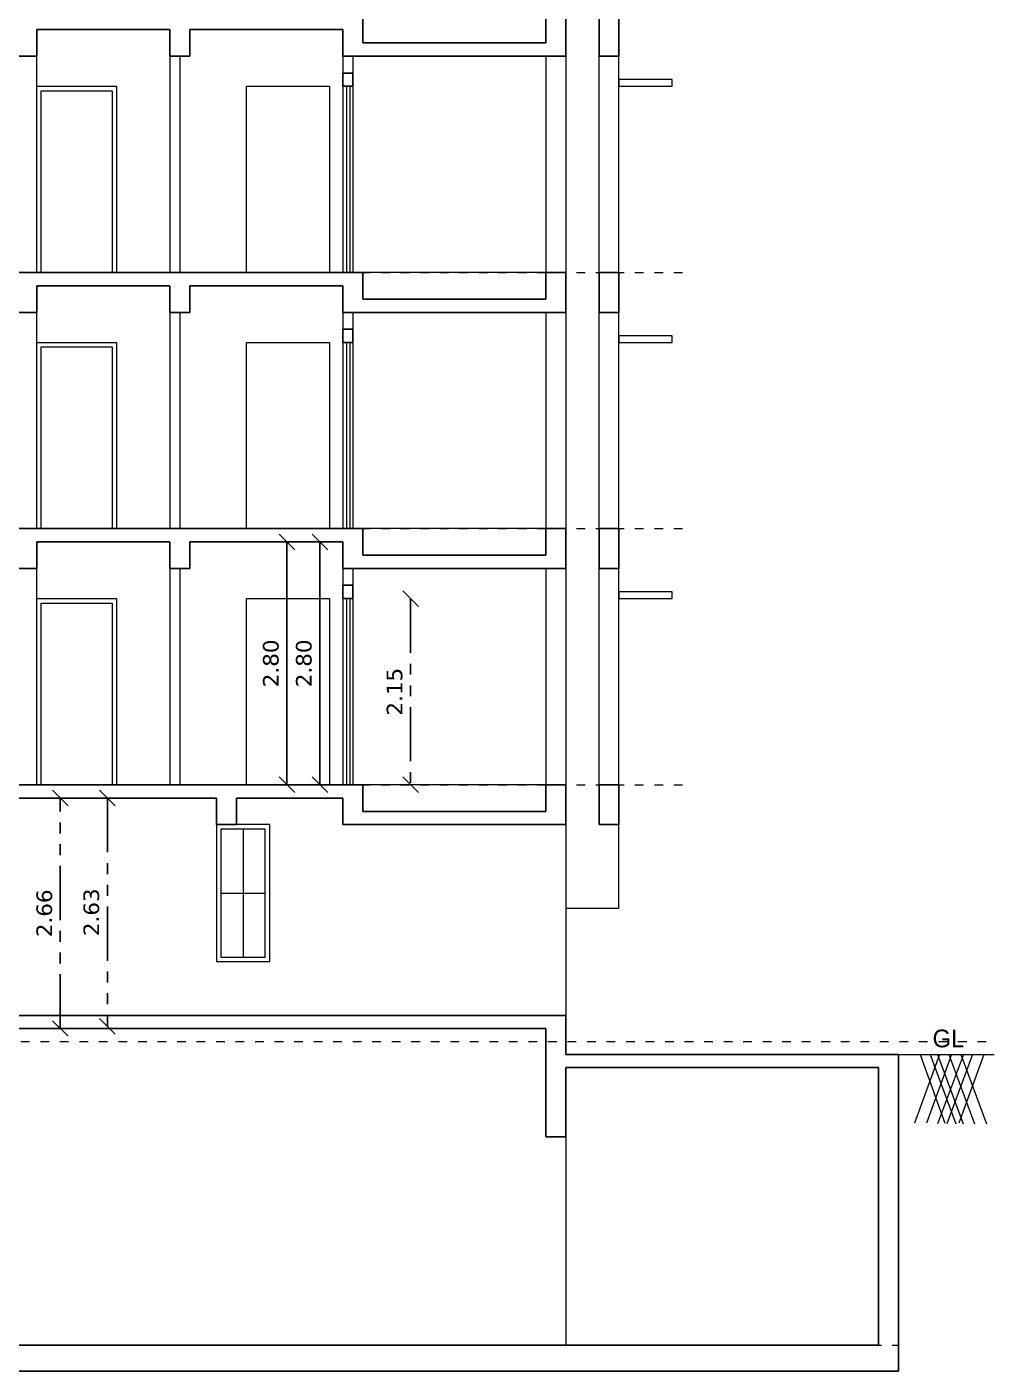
# Model space of a CAD drawing. Header units: metres. Extents: x 927 to 1109, y 805 to 891.
# Drawn here: x 1097.51 to 1108.66, y 857.73 to 873.23 of the extents above; entities that cross this region are included whole.
import ezdxf

# ---------------------------------------------------------------- set-up
doc = ezdxf.new("R2010")
doc.units = ezdxf.units.M
doc.header["$MEASUREMENT"] = 0
doc.header["$PDMODE"] = 2
doc.header["$PDSIZE"] = 50
doc.linetypes.add('DOT2', pattern=[0.125, 0, -0.125])
doc.linetypes.add('PHANTOM2', pattern=[1.25, 0.625, -0.125, 0.125, -0.125, 0.125, -0.125])
doc.layers.get('0').update_dxf_attribs({"lineweight": 0})
doc.layers.get('Defpoints').update_dxf_attribs({"lineweight": 0})
for name, color, linetype, lineweight in [('BLK_1_DRIVERS_TOILET', 165, 'Continuous', 0), ('BLK_1_FLR_1_KITCHEN', 163, 'Continuous', 0), ('BLK_i_WC_DRIVERS_TOILET_HT', 160, 'Continuous', 0), ('DIM', 3, 'Continuous', 0), ('DOOR', 8, 'Continuous', 0), ('wall', 7, 'Continuous', 0)]:
    doc.layers.add(name, color=color, linetype=linetype, lineweight=lineweight)
for name, color, linetype in [('BLK_1_FLR_1_WC_BATH_HT', 223, 'Continuous'), ('COLUMN', 2, 'Continuous'), ('ELECTRICAL_ROOM', 51, 'Continuous')]:
    doc.layers.add(name, color=color, linetype=linetype)
doc.styles.get("Standard").update_dxf_attribs({"font": 'verdana.ttf', "height": 0.18})
doc.styles.add('USA', font='GOTHIC.TTF', dxfattribs={"width": 0.8})
doc.dimstyles.get("Standard").update_dxf_attribs({"dimscale": 0, "dimtxt": 0.18, "dimasz": 0.18, "dimexe": 0.18, "dimexo": 0.0625, "dimgap": 0.09, "dimtad": 1, "dimtoh": 1, "dimzin": 0, "dimdsep": 46, "dimtxsty": 'Standard', "dimblk": 'OBLIQUE', "dimcen": 0.09, "dimse1": 1, "dimse2": 1, "dimadec": 0, "dimazin": 0, "dimtfac": 1, "dimtofl": 0, "dimtmove": 0, "dimatfit": 3, "dimldrblk": 'OBLIQUE', "dimfxl": 1, "dimtolj": 1, "dimtzin": 0, "dimarcsym": 0})

# ---------------------------------------------------------------- blocks, each defined once
blk = doc.blocks.new('_Oblique')
at = {"color": 0, "linetype": 'ByBlock', "lineweight": -2}
blk.add_line((-0.5, -0.5), (0.5, 0.5), dxfattribs=at)
blk = doc.blocks.new('*D146')
at = {"layer": 'BLK_1_FLR_1_WC_BATH_HT', "color": 0, "lineweight": -2, "transparency": 16777216}
blk.add_line((1100.512, 864.495), (1100.512, 867.295), dxfattribs=at)
at = {"layer": 'Defpoints', "color": 0, "transparency": 16777216}
for p in [(1099.267, 867.295), (1100.512, 867.295), (1099.267, 864.495)]:
    blk.add_point(p, dxfattribs=at)
at = {"layer": 'BLK_1_FLR_1_WC_BATH_HT', "color": 0, "lineweight": -2, "transparency": 16777216, "xscale": 0.18, "yscale": 0.18, "zscale": 0.18}
for p, rotation in [((1100.512, 867.295), 90), ((1100.512, 864.495), 270)]:
    blk.add_blockref('_Oblique', p, dxfattribs=dict(at, rotation=rotation))
at = {"layer": 'BLK_1_FLR_1_WC_BATH_HT', "color": 0, "transparency": 16777216, "insert": (1100.327, 865.895), "char_height": 0.18, "attachment_point": 5, "rotation": 90}
blk.add_mtext('\\A1;2.80', dxfattribs=at)
blk = doc.blocks.new('*D178')
at = {"layer": 'BLK_1_FLR_1_KITCHEN', "color": 0, "lineweight": -2, "transparency": 16777216}
blk.add_line((1100.892, 864.495), (1100.892, 867.295), dxfattribs=at)
at = {"layer": 'Defpoints', "color": 0, "transparency": 16777216}
for p in [(1099.71, 867.295), (1100.892, 867.295), (1099.71, 864.495)]:
    blk.add_point(p, dxfattribs=at)
at = {"layer": 'BLK_1_FLR_1_KITCHEN', "color": 0, "lineweight": -2, "transparency": 16777216, "xscale": 0.18, "yscale": 0.18, "zscale": 0.18}
for p, rotation in [((1100.892, 867.295), 90), ((1100.892, 864.495), 270)]:
    blk.add_blockref('_Oblique', p, dxfattribs=dict(at, rotation=rotation))
at = {"layer": 'BLK_1_FLR_1_KITCHEN', "color": 0, "transparency": 16777216, "insert": (1100.707, 865.895), "char_height": 0.18, "attachment_point": 5, "rotation": 90}
blk.add_mtext('\\A1;2.80', dxfattribs=at)
blk = doc.blocks.new('*D354')
at = {"layer": 'Defpoints', "color": 0, "transparency": 16777216}
for p in [(1100.045, 866.641), (1100.045, 864.495), (1101.937, 864.495)]:
    blk.add_point(p, dxfattribs=at)
at = {"layer": 'ELECTRICAL_ROOM', "color": 0, "linetype": 'PHANTOM2', "lineweight": -2, "transparency": 16777216}
blk.add_line((1101.937, 866.641), (1101.937, 864.495), dxfattribs=at)
at = {"layer": 'ELECTRICAL_ROOM', "color": 0, "lineweight": -2, "transparency": 16777216, "xscale": 0.18, "yscale": 0.18, "zscale": 0.18}
for p, rotation in [((1101.937, 866.641), 90), ((1101.937, 864.495), 270)]:
    blk.add_blockref('_Oblique', p, dxfattribs=dict(at, rotation=rotation))
at = {"layer": 'ELECTRICAL_ROOM', "color": 0, "transparency": 16777216, "insert": (1101.753, 865.568), "char_height": 0.18, "attachment_point": 5, "rotation": 90}
blk.add_mtext('\\A1;2.15', dxfattribs=at)
blk = doc.blocks.new('*D355')
at = {"layer": 'BLK_1_DRIVERS_TOILET', "color": 0, "linetype": 'PHANTOM2', "lineweight": -2, "transparency": 16777216}
blk.add_line((1097.899, 861.685), (1097.899, 864.341), dxfattribs=at)
at = {"layer": 'Defpoints', "color": 0, "transparency": 16777216}
for p in [(1097.4, 864.341), (1097.899, 864.341), (1097.4, 861.685)]:
    blk.add_point(p, dxfattribs=at)
at = {"layer": 'BLK_1_DRIVERS_TOILET', "color": 0, "lineweight": -2, "transparency": 16777216, "xscale": 0.18, "yscale": 0.18, "zscale": 0.18}
for p, rotation in [((1097.899, 864.341), 90), ((1097.899, 861.685), 270)]:
    blk.add_blockref('_Oblique', p, dxfattribs=dict(at, rotation=rotation))
at = {"layer": 'BLK_1_DRIVERS_TOILET', "color": 0, "transparency": 16777216, "insert": (1097.716, 863.013), "char_height": 0.18, "attachment_point": 5, "rotation": 90}
blk.add_mtext('\\A1;2.66', dxfattribs=at)
blk = doc.blocks.new('*D356')
at = {"layer": 'BLK_i_WC_DRIVERS_TOILET_HT', "color": 0, "linetype": 'PHANTOM2', "lineweight": -2, "transparency": 16777216}
blk.add_line((1098.442, 864.341), (1098.442, 861.71), dxfattribs=at)
at = {"layer": 'Defpoints', "color": 0, "transparency": 16777216}
for p in [(1099.7, 864.341), (1098.442, 861.71), (1099.7, 861.71)]:
    blk.add_point(p, dxfattribs=at)
at = {"layer": 'BLK_i_WC_DRIVERS_TOILET_HT', "color": 0, "lineweight": -2, "transparency": 16777216, "xscale": 0.18, "yscale": 0.18, "zscale": 0.18}
for p, rotation in [((1098.442, 864.341), 90), ((1098.442, 861.71), 270)]:
    blk.add_blockref('_Oblique', p, dxfattribs=dict(at, rotation=rotation))
at = {"layer": 'BLK_i_WC_DRIVERS_TOILET_HT', "color": 0, "transparency": 16777216, "insert": (1098.258, 863.025), "char_height": 0.18, "attachment_point": 5, "rotation": 90}
blk.add_mtext('\\A1;2.63', dxfattribs=at)

msp = doc.modelspace()

# ---------------------------------------------------------------- linework, layer by layer
at = {"color": 251, "linetype": 'DOT2'}
for p, q in [((1085.847, 870.401), (1105.109, 870.401)), ((1085.847, 867.448), (1105.109, 867.448)), ((1085.847, 864.495), (1105.109, 864.495)), ((1083.27, 861.535), (1108.661, 861.535)), ((1084.312, 858.035), (1107.558, 858.035))]:
    msp.add_line(p, q, dxfattribs=at)
msp.add_line((1107.558, 861.385), (1108.661, 861.385))
at = {"layer": 'COLUMN', "linetype": 'Continuous'}
for p, q in [((1101.386, 873.048), (1101.386, 873.355)), ((1103.495, 873.048), (1103.495, 873.355)), ((1103.725, 872.895), (1103.725, 873.355)), ((1097.629, 873.201), (1099.163, 873.201)), ((1097.63, 872.895), (1097.63, 873.201)), ((1099.163, 872.895), (1099.163, 873.201)), ((1099.393, 873.201), (1101.156, 873.201)), ((1099.393, 872.895), (1099.393, 873.201)), ((1101.156, 872.895), (1101.156, 873.201)), ((1103.495, 873.048), (1101.386, 873.048)), ((1097.63, 872.895), (1097.4, 872.895)), ((1099.393, 872.895), (1099.163, 872.895)), ((1103.725, 872.895), (1101.156, 872.895)), ((1101.156, 872.701), (1101.271, 872.701)), ((1101.156, 872.548), (1101.156, 872.701)), ((1101.271, 872.548), (1101.271, 872.701)), ((1101.156, 872.548), (1101.271, 872.548)), ((1088.851, 870.401), (1101.386, 870.401)), ((1101.386, 870.095), (1101.386, 870.401)), ((1103.495, 870.401), (1103.725, 870.401)), ((1103.495, 870.095), (1103.495, 870.401)), ((1103.725, 869.941), (1103.725, 870.401)), ((1097.629, 870.248), (1099.163, 870.248)), ((1097.63, 869.941), (1097.63, 870.248)), ((1099.163, 869.941), (1099.163, 870.248)), ((1099.393, 870.248), (1101.156, 870.248)), ((1099.393, 869.941), (1099.393, 870.248)), ((1101.156, 869.941), (1101.156, 870.248)), ((1103.495, 870.095), (1101.386, 870.095)), ((1097.63, 869.941), (1097.4, 869.941)), ((1099.393, 869.941), (1099.163, 869.941)), ((1103.725, 869.941), (1101.156, 869.941)), ((1101.156, 869.748), (1101.271, 869.748)), ((1101.156, 869.595), (1101.156, 869.748)), ((1101.271, 869.595), (1101.271, 869.748)), ((1101.156, 869.595), (1101.271, 869.595)), ((1088.851, 867.448), (1101.386, 867.448)), ((1101.386, 867.141), (1101.386, 867.448)), ((1103.495, 867.448), (1103.725, 867.448)), ((1103.495, 867.141), (1103.495, 867.448)), ((1103.725, 866.988), (1103.725, 867.448)), ((1097.629, 867.295), (1099.163, 867.295)), ((1097.63, 866.988), (1097.63, 867.295)), ((1099.163, 866.988), (1099.163, 867.295)), ((1099.393, 867.295), (1101.156, 867.295)), ((1099.393, 866.988), (1099.393, 867.295)), ((1101.156, 866.988), (1101.156, 867.295)), ((1103.495, 867.141), (1101.386, 867.141)), ((1097.63, 866.988), (1097.4, 866.988)), ((1099.393, 866.988), (1099.163, 866.988)), ((1103.725, 866.988), (1101.156, 866.988)), ((1101.156, 866.795), (1101.271, 866.795)), ((1101.156, 866.641), (1101.156, 866.795)), ((1101.271, 866.641), (1101.271, 866.795)), ((1101.156, 866.641), (1101.271, 866.641)), ((1088.851, 864.495), (1101.386, 864.495)), ((1101.386, 864.188), (1101.386, 864.495)), ((1103.495, 864.495), (1103.725, 864.495)), ((1103.495, 864.188), (1103.495, 864.495)), ((1103.725, 864.035), (1103.725, 864.495)), ((1093.643, 864.341), (1099.7, 864.341)), ((1099.7, 864.035), (1099.7, 864.341)), ((1099.93, 864.341), (1101.156, 864.341)), ((1099.93, 864.035), (1099.93, 864.341)), ((1101.156, 864.035), (1101.156, 864.341)), ((1103.495, 864.188), (1101.386, 864.188)), ((1099.93, 864.035), (1099.7, 864.035)), ((1103.725, 864.035), (1101.156, 864.035)), ((1089.196, 861.835), (1103.725, 861.835)), ((1103.725, 861.835), (1103.725, 861.385)), ((1103.495, 861.685), (1089.426, 861.685)), ((1103.495, 861.685), (1103.495, 860.435)), ((1103.725, 861.385), (1107.558, 861.385)), ((1107.558, 861.385), (1107.558, 857.735)), ((1107.328, 861.235), (1103.725, 861.235)), ((1103.725, 861.235), (1103.725, 860.435)), ((1107.328, 858.035), (1107.328, 861.235)), ((1103.725, 860.435), (1103.495, 860.435)), ((1085.593, 858.035), (1107.328, 858.035)), ((1085.363, 857.735), (1107.558, 857.735))]:
    msp.add_line(p, q, dxfattribs=at)
for points in [[(1104.108, 872.895), (1104.338, 872.895), (1104.338, 873.355), (1104.108, 873.355)], [(1104.108, 869.941), (1104.338, 869.941), (1104.338, 870.401), (1104.108, 870.401)], [(1104.108, 866.988), (1104.338, 866.988), (1104.338, 867.448), (1104.108, 867.448)], [(1104.108, 864.035), (1104.338, 864.035), (1104.338, 864.495), (1104.108, 864.495)]]:
    msp.add_lwpolyline(points, close=True, dxfattribs=at)
at = {"layer": 'DOOR', "linetype": 'Continuous'}
for p, q in [((1101.199, 872.548), (1101.199, 870.401)), ((1101.237, 872.548), (1101.237, 870.401)), ((1103.495, 870.401), (1101.386, 870.401)), ((1101.199, 869.595), (1101.199, 867.448)), ((1101.237, 869.595), (1101.237, 867.448)), ((1103.495, 867.448), (1101.386, 867.448)), ((1101.199, 866.641), (1101.199, 864.495)), ((1101.237, 866.641), (1101.237, 864.495)), ((1103.495, 864.495), (1101.386, 864.495)), ((1100.006, 863.984), (1100.006, 862.509)), ((1099.751, 863.246), (1100.262, 863.246))]:
    msp.add_line(p, q, dxfattribs=at)
at = {"layer": 'DOOR'}
for p, q in [((1108.03, 861.385), (1107.743, 860.594)), ((1107.808, 861.385), (1108.094, 860.594)), ((1108.169, 861.385), (1107.883, 860.594)), ((1107.925, 861.385), (1108.222, 860.584)), ((1108.009, 861.385), (1108.306, 860.584)), ((1108.307, 861.385), (1108.01, 860.584)), ((1108.414, 861.385), (1108.116, 860.584)), ((1108.138, 861.385), (1108.435, 860.584)), ((1108.541, 861.385), (1108.254, 860.594)), ((1108.276, 861.385), (1108.573, 860.584))]:
    msp.add_line(p, q, dxfattribs=at)
at = {"layer": 'DOOR', "linetype": 'Continuous'}
for points in [[(1104.338, 872.548), (1104.951, 872.548), (1104.951, 872.625), (1104.338, 872.625)], [(1104.338, 869.595), (1104.951, 869.595), (1104.951, 869.671), (1104.338, 869.671)], [(1104.338, 866.641), (1104.951, 866.641), (1104.951, 866.718), (1104.338, 866.718)], [(1099.751, 862.509), (1100.262, 862.509), (1100.262, 863.984), (1099.751, 863.984)]]:
    msp.add_lwpolyline(points, close=True, dxfattribs=at)
for points in [[(1097.68, 870.401), (1097.68, 872.497), (1098.498, 872.497), (1098.498, 870.401)], [(1100.045, 870.401), (1100.045, 872.548), (1101.003, 872.548), (1101.003, 870.401)], [(1097.68, 867.448), (1097.68, 869.544), (1098.498, 869.544), (1098.498, 867.448)], [(1097.68, 864.495), (1097.68, 866.59), (1098.498, 866.59), (1098.498, 864.495)]]:
    msp.add_lwpolyline(points, dxfattribs=at)
at = {"layer": 'wall', "color": 1}
for p, q in [((1104.338, 863.071), (1104.338, 888.388)), ((1097.629, 870.401), (1097.63, 872.895)), ((1099.163, 872.895), (1099.163, 870.401)), ((1099.278, 872.895), (1099.278, 870.401)), ((1101.156, 872.895), (1101.156, 872.701)), ((1101.271, 872.895), (1101.271, 872.701)), ((1103.495, 872.895), (1103.495, 870.401)), ((1103.725, 872.895), (1103.725, 870.401)), ((1104.108, 870.401), (1104.108, 872.895)), ((1101.156, 872.548), (1101.156, 870.401)), ((1101.271, 872.548), (1101.271, 870.401)), ((1097.629, 867.448), (1097.63, 869.941)), ((1099.163, 869.941), (1099.163, 867.448)), ((1099.278, 869.941), (1099.278, 867.448)), ((1101.156, 869.941), (1101.156, 869.748)), ((1101.271, 869.941), (1101.271, 869.748)), ((1103.495, 869.941), (1103.495, 867.448)), ((1103.725, 869.941), (1103.725, 867.448)), ((1104.108, 867.448), (1104.108, 869.941)), ((1101.156, 869.595), (1101.156, 867.448)), ((1101.271, 869.595), (1101.271, 867.448)), ((1097.629, 864.495), (1097.63, 866.988)), ((1099.163, 866.988), (1099.163, 864.495)), ((1099.278, 866.988), (1099.278, 864.495)), ((1101.156, 866.988), (1101.156, 866.795)), ((1101.271, 866.988), (1101.271, 866.795)), ((1103.495, 866.988), (1103.495, 864.495)), ((1103.725, 866.988), (1103.725, 864.495)), ((1104.108, 864.495), (1104.108, 866.988)), ((1101.156, 866.641), (1101.156, 864.495)), ((1101.271, 866.641), (1101.271, 864.495)), ((1103.725, 864.035), (1103.725, 861.835)), ((1103.725, 863.071), (1104.338, 863.071)), ((1103.725, 860.435), (1103.725, 858.035))]:
    msp.add_line(p, q, dxfattribs=at)
for points in [[(1097.629, 870.401), (1097.629, 872.548), (1098.549, 872.548), (1098.549, 870.401)], [(1097.629, 867.448), (1097.629, 869.595), (1098.549, 869.595), (1098.549, 867.448)], [(1100.045, 867.448), (1100.045, 869.595), (1101.003, 869.595), (1101.003, 867.448)], [(1097.629, 864.495), (1097.629, 866.641), (1098.549, 866.641), (1098.549, 864.495)], [(1100.045, 864.495), (1100.045, 866.641), (1101.003, 866.641), (1101.003, 864.495)]]:
    msp.add_lwpolyline(points, dxfattribs=at)
msp.add_lwpolyline([(1099.7, 862.458), (1100.313, 862.458), (1100.313, 864.035), (1099.7, 864.035)], close=True, dxfattribs=at)

# ---------------------------------------------------------------- texts
at = {"layer": 'DIM', "style": 'USA'}
msp.add_text('GL', height=0.2044, dxfattribs=at).set_placement((1107.952, 861.468))

# ---------------------------------------------------------------- dimensions: what is measured, and where the dimension line sits
at = {"layer": 'BLK_1_DRIVERS_TOILET'}
dim = msp.add_linear_dim(base=(1097.899, 864.341), p1=(1097.4, 861.685), p2=(1097.4, 864.341), angle=90, dimstyle='Standard', override={"dimscale": 1, "dimfxl": 0, "dimarcsym": 2}, dxfattribs=at)
dim.commit()
dim.dimension.update_dxf_attribs({"geometry": '*D355', "text_midpoint": (1097.716, 863.013)})
at = {"layer": 'BLK_1_FLR_1_KITCHEN', "color": 1}
dim = msp.add_linear_dim(base=(1100.892, 867.295), p1=(1099.71, 864.495), p2=(1099.71, 867.295), angle=90, dimstyle='Standard', override={"dimscale": 1}, dxfattribs=at)
dim.commit()
dim.dimension.update_dxf_attribs({"geometry": '*D178', "text_midpoint": (1100.707, 865.895)})
at = {"layer": 'BLK_1_FLR_1_WC_BATH_HT'}
dim = msp.add_linear_dim(base=(1100.512, 867.295), p1=(1099.267, 864.495), p2=(1099.267, 867.295), angle=90, dimstyle='Standard', override={"dimscale": 1}, dxfattribs=at)
dim.commit()
dim.dimension.update_dxf_attribs({"geometry": '*D146', "text_midpoint": (1100.327, 865.895)})
at = {"layer": 'BLK_i_WC_DRIVERS_TOILET_HT'}
dim = msp.add_linear_dim(base=(1098.442, 861.71), p1=(1099.7, 864.341), p2=(1099.7, 861.71), angle=90, dimstyle='Standard', override={"dimscale": 1, "dimfxl": 0, "dimarcsym": 2}, dxfattribs=at)
dim.commit()
dim.dimension.update_dxf_attribs({"geometry": '*D356', "text_midpoint": (1098.258, 863.025)})
at = {"layer": 'ELECTRICAL_ROOM'}
dim = msp.add_linear_dim(base=(1101.937, 864.495), p1=(1100.045, 866.641), p2=(1100.045, 864.495), angle=90, dimstyle='Standard', override={"dimscale": 1, "dimfxl": 0, "dimarcsym": 2}, dxfattribs=at)
dim.commit()
dim.dimension.update_dxf_attribs({"geometry": '*D354', "text_midpoint": (1101.753, 865.568)})

doc.saveas('drawing.dxf')
